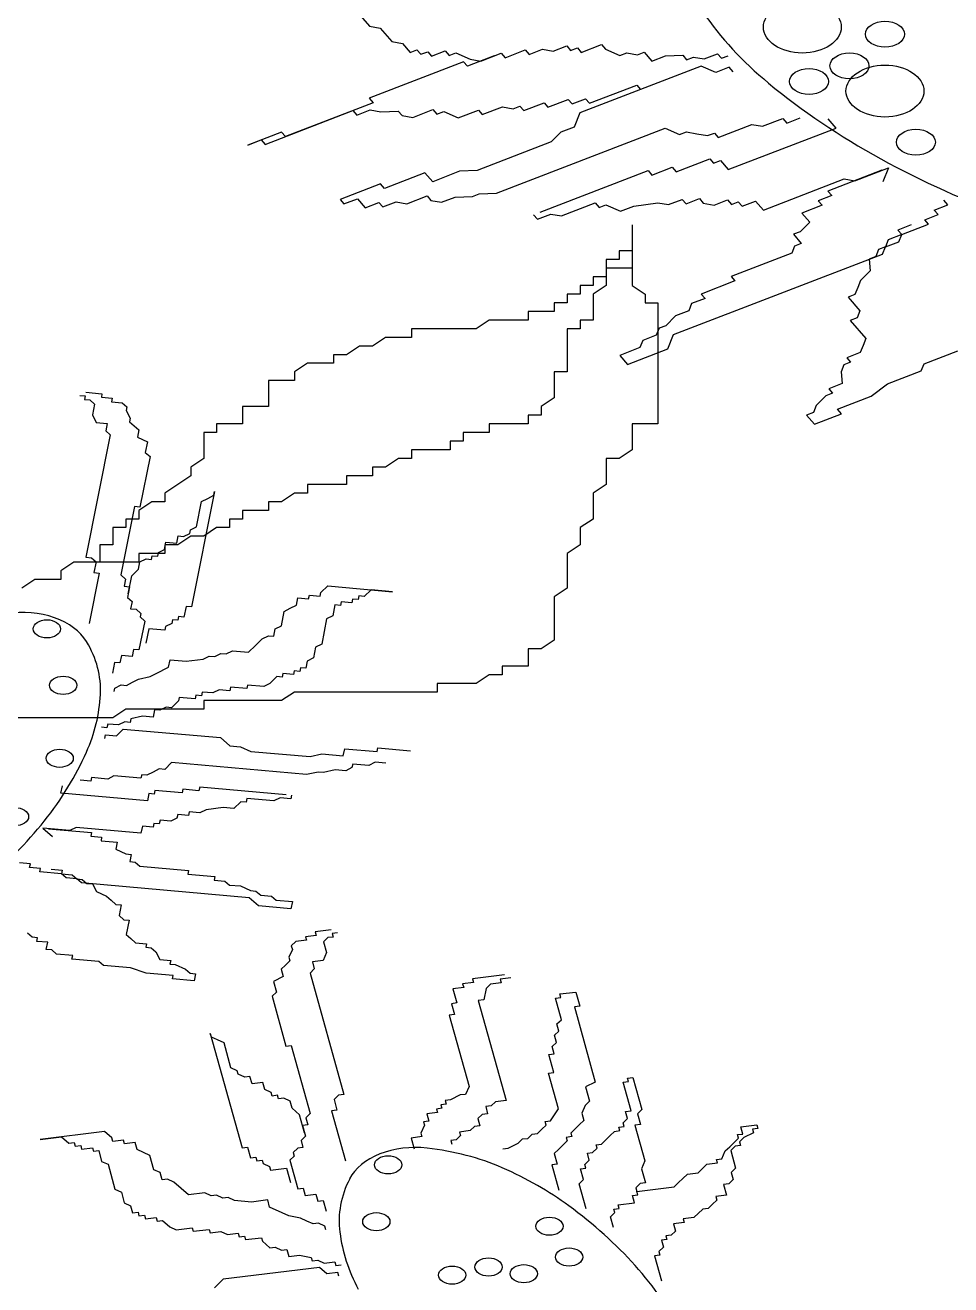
# Model space of a CAD drawing. Header units: millimetres. Extents: x 6388 to 59789, y -18725 to 8137.
# Drawn here: x 16882.9 to 16968.4, y 6130.3 to 6246.8 of the extents above; entities that cross this region are included whole.
import ezdxf

# ---------------------------------------------------------------- set-up
doc = ezdxf.new("R2010")
doc.units = ezdxf.units.MM

# ---------------------------------------------------------------- blocks, each defined once
blk = doc.blocks.new('A$C6FB662AA')
for p, q in [((1649.46, 1901.33), (1651.99, 1898.42)), ((1651.99, 1898.42), (1652.97, 1898.25)), ((1652.97, 1898.25), (1654.06, 1897)), ((1654.06, 1897), (1655.04, 1896.83)), ((1655.04, 1896.83), (1655.76, 1896)), ((1671.57, 1896), (1673.44, 1896.72)), ((1673.44, 1896.72), (1673.8, 1896.3)), ((1655.76, 1896), (1656.38, 1896.24)), ((1656.38, 1896.24), (1656.74, 1895.82)), ((1656.74, 1895.82), (1657.37, 1896.06)), ((1657.37, 1896.06), (1657.73, 1895.65)), ((1657.73, 1895.65), (1658.97, 1896.13)), ((1658.97, 1896.13), (1659.34, 1895.71)), ((1659.34, 1895.71), (1659.96, 1895.95)), ((1659.96, 1895.95), (1661.3, 1895.36)), ((1663.53, 1895.67), (1661.04, 1894.71)), ((1662.29, 1895.19), (1664.16, 1895.91)), ((1664.16, 1895.91), (1664.52, 1895.49)), ((1664.52, 1895.49), (1666.39, 1896.22)), ((1666.39, 1896.22), (1666.75, 1895.8)), ((1666.75, 1895.8), (1667.99, 1896.28)), ((1667.99, 1896.28), (1668.98, 1896.11)), ((1668.98, 1896.11), (1670.22, 1896.59)), ((1670.22, 1896.59), (1670.58, 1896.17)), ((1670.58, 1896.17), (1671.21, 1896.41)), ((1671.21, 1896.41), (1671.57, 1896)), ((1673.8, 1896.3), (1675.14, 1895.71)), ((1675.14, 1895.71), (1675.77, 1895.95)), ((1675.77, 1895.95), (1676.75, 1895.78)), ((1676.75, 1895.78), (1677.37, 1896.02)), ((1677.37, 1896.02), (1678.09, 1895.19)), ((1678.09, 1895.19), (1679.34, 1895.67)), ((1679.34, 1895.67), (1680.95, 1895.74)), ((1680.95, 1895.74), (1681.31, 1895.32)), ((1681.31, 1895.32), (1681.93, 1895.56)), ((1681.93, 1895.56), (1682.92, 1895.39)), ((1682.92, 1895.39), (1684.16, 1895.87)), ((1684.16, 1895.87), (1684.52, 1895.45)), ((1684.52, 1895.45), (1685.15, 1895.69)), ((1660.68, 1895.12), (1651.96, 1891.75)), ((1661.04, 1894.71), (1660.68, 1895.12)), ((1661.3, 1895.36), (1662.29, 1895.19)), ((1682.65, 1894.73), (1671.44, 1890.4)), ((1684, 1894.14), (1682.65, 1894.73)), ((1685.24, 1894.62), (1684, 1894.14)), ((1685.61, 1894.21), (1685.24, 1894.62)), ((1672.32, 1891.3), (1676.69, 1892.98)), ((1676.69, 1892.98), (1677.05, 1892.57)), ((1652.32, 1891.34), (1644.22, 1888.21)), ((1651.96, 1891.75), (1652.32, 1891.34)), ((1662.42, 1890.25), (1664.29, 1890.97)), ((1664.29, 1890.97), (1665.27, 1890.79)), ((1665.27, 1890.79), (1665.9, 1891.03)), ((1665.9, 1891.03), (1666.26, 1890.62)), ((1666.26, 1890.62), (1668.13, 1891.34)), ((1668.13, 1891.34), (1668.49, 1890.92)), ((1668.49, 1890.92), (1670.36, 1891.65)), ((1670.36, 1891.65), (1670.72, 1891.23)), ((1670.72, 1891.23), (1671.96, 1891.71)), ((1671.96, 1891.71), (1672.32, 1891.3)), ((1642.35, 1887.49), (1650.45, 1890.62)), ((1650.45, 1890.62), (1650.81, 1890.2)), ((1650.81, 1890.2), (1652.06, 1890.68)), ((1652.06, 1890.68), (1653.04, 1890.51)), ((1653.04, 1890.51), (1654.65, 1890.57)), ((1654.65, 1890.57), (1655.01, 1890.16)), ((1655.01, 1890.16), (1655.99, 1889.98)), ((1655.99, 1889.98), (1657.86, 1890.7)), ((1657.86, 1890.7), (1658.22, 1890.29)), ((1658.22, 1890.29), (1658.85, 1890.53)), ((1658.85, 1890.53), (1660.19, 1889.94)), ((1660.19, 1889.94), (1662.06, 1890.66)), ((1662.06, 1890.66), (1662.42, 1890.25)), ((1671.44, 1890.4), (1670.91, 1889.09)), ((1688.33, 1889.16), (1690.2, 1889.88)), ((1690.2, 1889.88), (1690.56, 1889.46)), ((1690.56, 1889.46), (1691.8, 1889.94)), ((1695.12, 1889), (1694.4, 1889.84)), ((1643.86, 1888.63), (1640.74, 1887.42)), ((1644.22, 1888.21), (1643.86, 1888.63)), ((1663.73, 1882.99), (1679.31, 1889)), ((1669.67, 1888.61), (1668.78, 1887.71)), ((1670.91, 1889.09), (1669.67, 1888.61)), ((1679.31, 1889), (1680.65, 1888.41)), ((1680.65, 1888.41), (1681.28, 1888.65)), ((1681.28, 1888.65), (1682.26, 1888.48)), ((1682.26, 1888.48), (1683.25, 1888.3)), ((1683.25, 1888.3), (1683.87, 1888.54)), ((1683.87, 1888.54), (1684.23, 1888.13)), ((1684.23, 1888.13), (1687.34, 1889.33)), ((1685.15, 1885.16), (1695.12, 1889)), ((1687.34, 1889.33), (1688.33, 1889.16)), ((1640.74, 1887.42), (1641.99, 1887.9)), ((1641.99, 1887.9), (1642.35, 1887.49)), ((1668.78, 1887.71), (1661.93, 1885.06)), ((1680.33, 1884.96), (1683.44, 1886.16)), ((1683.44, 1886.16), (1683.8, 1885.75)), ((1660.32, 1885), (1657.83, 1884.04)), ((1661.93, 1885.06), (1660.32, 1885)), ((1667.77, 1881.22), (1677.74, 1885.07)), ((1677.74, 1885.07), (1678.1, 1884.65)), ((1678.1, 1884.65), (1679.97, 1885.37)), ((1679.97, 1885.37), (1680.33, 1884.96)), ((1683.8, 1885.75), (1684.43, 1885.99)), ((1684.43, 1885.99), (1685.15, 1885.16)), ((1699.35, 1885.09), (1694.36, 1883.17)), ((1696.86, 1884.13), (1699.97, 1885.33)), ((1699.97, 1885.33), (1699.45, 1884.02)), ((1653.01, 1883.84), (1649.27, 1882.4)), ((1653.37, 1883.42), (1653.01, 1883.84)), ((1657.11, 1884.87), (1653.37, 1883.42)), ((1657.83, 1884.04), (1657.11, 1884.87)), ((1688.4, 1881.42), (1695.87, 1884.3)), ((1695.87, 1884.3), (1696.86, 1884.13)), ((1655.44, 1882), (1657.31, 1882.72)), ((1657.31, 1882.72), (1657.67, 1882.31)), ((1659.9, 1882.62), (1661.5, 1882.68)), ((1661.5, 1882.68), (1662.13, 1882.92)), ((1662.13, 1882.92), (1663.73, 1882.99)), ((1694.73, 1882.75), (1693.48, 1882.27)), ((1694.36, 1883.17), (1694.73, 1882.75)), ((1649.27, 1882.4), (1649.63, 1881.98)), ((1649.63, 1881.98), (1650.88, 1882.46)), ((1650.88, 1882.46), (1651.6, 1881.63)), ((1651.6, 1881.63), (1652.85, 1882.11)), ((1652.85, 1882.11), (1653.21, 1881.7)), ((1653.21, 1881.7), (1654.45, 1882.18)), ((1654.45, 1882.18), (1655.44, 1882)), ((1657.67, 1882.31), (1658.65, 1882.13)), ((1658.65, 1882.13), (1659.9, 1882.62)), ((1669.74, 1880.87), (1672.85, 1882.07)), ((1672.85, 1882.07), (1673.21, 1881.66)), ((1673.21, 1881.66), (1673.84, 1881.9)), ((1673.84, 1881.9), (1675.18, 1881.31)), ((1675.18, 1881.31), (1676.43, 1881.79)), ((1676.43, 1881.79), (1678.66, 1882.09)), ((1678.66, 1882.09), (1679.64, 1881.92)), ((1679.64, 1881.92), (1680.89, 1882.4)), ((1680.89, 1882.4), (1681.25, 1881.98)), ((1681.25, 1881.98), (1682.49, 1882.47)), ((1682.49, 1882.47), (1682.85, 1882.05)), ((1682.85, 1882.05), (1683.84, 1881.88)), ((1683.84, 1881.88), (1685.08, 1882.36)), ((1685.08, 1882.36), (1685.44, 1881.94)), ((1685.44, 1881.94), (1686.07, 1882.18)), ((1686.07, 1882.18), (1686.43, 1881.77)), ((1686.43, 1881.77), (1687.67, 1882.25)), ((1687.67, 1882.25), (1688.4, 1881.42)), ((1693.84, 1881.86), (1691.97, 1881.13)), ((1693.48, 1882.27), (1693.84, 1881.86)), ((1704.2, 1881.42), (1705.45, 1881.9)), ((1705.45, 1881.9), (1705.09, 1882.32)), ((1667.15, 1880.98), (1667.51, 1880.56)), ((1667.51, 1880.56), (1668.75, 1881.04)), ((1668.75, 1881.04), (1669.74, 1880.87)), ((1692.69, 1880.3), (1691.81, 1879.41)), ((1691.97, 1881.13), (1692.69, 1880.3)), ((1703.32, 1880.52), (1704.56, 1881)), ((1703.68, 1880.11), (1703.32, 1880.52)), ((1704.56, 1881), (1704.2, 1881.42)), ((1676.26, 1880.04), (1676.26, 1877.64)), ((1676.26, 1879.24), (1676.26, 1874.44)), ((1691.81, 1879.41), (1691.18, 1879.17)), ((1691.18, 1879.17), (1691.91, 1878.33)), ((1701.19, 1879.14), (1699.94, 1878.66)), ((1702.07, 1880.04), (1700.83, 1879.56)), ((1700.83, 1879.56), (1701.19, 1879.14)), ((1700.93, 1878.49), (1701.19, 1879.14)), ((1701.19, 1879.14), (1703.68, 1880.11)), ((1691.28, 1878.09), (1691.02, 1877.44)), ((1691.91, 1878.33), (1691.28, 1878.09)), ((1699.68, 1878.01), (1699.06, 1877.77)), ((1699.42, 1877.35), (1699.68, 1878.01)), ((1699.94, 1878.66), (1699.68, 1878.01)), ((1699.68, 1878.01), (1700.93, 1878.49)), ((1675.06, 1876.84), (1673.86, 1876.84)), ((1673.86, 1876.84), (1673.86, 1875.24)), ((1676.26, 1877.64), (1675.06, 1877.64)), ((1675.06, 1877.64), (1675.06, 1876.84)), ((1680.1, 1869.89), (1699.42, 1877.35)), ((1691.02, 1877.44), (1685.41, 1875.27)), ((1698.79, 1877.11), (1698.17, 1876.87)), ((1698.17, 1876.87), (1698.27, 1875.8)), ((1699.06, 1877.77), (1698.79, 1877.11)), ((1676.26, 1876.04), (1673.86, 1876.04)), ((1673.86, 1876.04), (1673.86, 1874.44)), ((1698.27, 1875.8), (1697.38, 1874.9)), ((1673.86, 1875.24), (1672.66, 1875.24)), ((1672.66, 1875.24), (1672.66, 1874.44)), ((1685.77, 1874.86), (1682.66, 1873.65)), ((1685.41, 1875.27), (1685.77, 1874.86)), ((1697.38, 1874.9), (1697.12, 1874.25)), ((1671.46, 1873.64), (1670.26, 1873.64)), ((1670.26, 1873.64), (1670.26, 1872.84)), ((1672.66, 1874.44), (1671.46, 1874.44)), ((1671.46, 1874.44), (1671.46, 1873.64)), ((1673.86, 1874.44), (1672.66, 1873.64)), ((1672.66, 1873.64), (1672.66, 1871.24)), ((1676.26, 1874.44), (1677.46, 1873.64)), ((1677.46, 1873.64), (1677.46, 1872.84)), ((1682.66, 1873.65), (1683.02, 1873.24)), ((1696.86, 1873.59), (1696.24, 1873.35)), ((1696.24, 1873.35), (1697.32, 1872.1)), ((1697.12, 1874.25), (1696.86, 1873.59)), ((1670.26, 1872.84), (1669.06, 1872.84)), ((1669.06, 1872.84), (1669.06, 1872.04)), ((1677.46, 1872.84), (1678.66, 1872.84)), ((1678.66, 1872.84), (1678.66, 1861.64)), ((1681.77, 1872.76), (1681.51, 1872.1)), ((1683.02, 1873.24), (1681.77, 1872.76)), ((1663.06, 1871.24), (1661.86, 1870.44)), ((1666.66, 1871.24), (1663.06, 1871.24)), ((1669.06, 1872.04), (1666.66, 1872.04)), ((1666.66, 1872.04), (1666.66, 1871.24)), ((1672.66, 1871.24), (1671.46, 1871.24)), ((1671.46, 1871.24), (1671.46, 1870.44)), ((1680.27, 1871.62), (1679.38, 1870.72)), ((1681.51, 1872.1), (1680.27, 1871.62)), ((1697.06, 1871.45), (1696.43, 1871.21)), ((1696.43, 1871.21), (1697.88, 1869.55)), ((1697.32, 1872.1), (1697.06, 1871.45)), ((1661.86, 1870.44), (1655.86, 1870.44)), ((1655.86, 1870.44), (1655.86, 1869.64)), ((1671.46, 1870.44), (1670.26, 1870.44)), ((1670.26, 1870.44), (1670.26, 1866.44)), ((1678.5, 1869.83), (1677.25, 1869.35)), ((1678.76, 1870.48), (1678.5, 1869.83)), ((1679.38, 1870.72), (1678.76, 1870.48)), ((1679.58, 1868.58), (1680.1, 1869.89)), ((1651.06, 1868.84), (1649.86, 1868.04)), ((1652.26, 1868.84), (1651.06, 1868.84)), ((1653.46, 1869.64), (1652.26, 1868.84)), ((1655.86, 1869.64), (1653.46, 1869.64)), ((1676.99, 1868.69), (1675.12, 1867.97)), ((1677.25, 1869.35), (1676.99, 1868.69)), ((1697.62, 1868.89), (1697.35, 1868.23)), ((1697.88, 1869.55), (1697.62, 1868.89)), ((1649.86, 1868.04), (1648.66, 1868.04)), ((1648.66, 1868.04), (1648.66, 1867.24)), ((1675.12, 1867.97), (1675.84, 1867.14)), ((1675.84, 1867.14), (1679.58, 1868.58)), ((1697.35, 1868.23), (1696.11, 1867.75)), ((1696.11, 1867.75), (1696.47, 1867.34)), ((1703.26, 1867.19), (1706.37, 1868.39)), ((1646.26, 1867.24), (1645.06, 1866.44)), ((1645.06, 1866.44), (1645.06, 1865.64)), ((1648.66, 1867.24), (1646.26, 1867.24)), ((1670.26, 1866.44), (1669.06, 1866.44)), ((1669.06, 1866.44), (1669.06, 1864.04)), ((1695.85, 1867.1), (1695.58, 1866.44)), ((1695.58, 1866.44), (1695.68, 1865.37)), ((1696.47, 1867.34), (1695.85, 1867.1)), ((1699.88, 1865.33), (1702.99, 1866.53)), ((1702.99, 1866.53), (1703.26, 1867.19)), ((1645.06, 1865.64), (1642.66, 1865.64)), ((1642.66, 1865.64), (1642.66, 1863.24)), ((1695.68, 1865.37), (1694.44, 1864.89)), ((1698.37, 1864.19), (1699.88, 1865.33)), ((1625.2, 1864.27), (1625.7, 1864.23)), ((1625.7, 1864.23), (1625.63, 1863.9)), ((1625.76, 1864.56), (1627.26, 1864.43)), ((1627.26, 1864.43), (1627.2, 1864.1)), ((1627.2, 1864.1), (1628.2, 1864.01)), ((1628.2, 1864.01), (1628.13, 1863.67)), ((1669.06, 1864.04), (1667.86, 1863.24)), ((1694.17, 1864.23), (1693.29, 1863.34)), ((1694.8, 1864.47), (1694.17, 1864.23)), ((1694.44, 1864.89), (1694.8, 1864.47)), ((1695.26, 1862.99), (1698.37, 1864.19)), ((1625.63, 1863.9), (1626.13, 1863.85)), ((1626.13, 1863.85), (1626.56, 1863.47)), ((1626.56, 1863.47), (1626.37, 1862.48)), ((1628.13, 1863.67), (1629.13, 1863.59)), ((1629.13, 1863.59), (1629.56, 1863.21)), ((1629.56, 1863.21), (1629.5, 1862.88)), ((1629.5, 1862.88), (1629.86, 1862.17)), ((1642.66, 1863.24), (1640.26, 1863.24)), ((1640.26, 1863.24), (1640.26, 1861.64)), ((1667.86, 1863.24), (1667.86, 1862.44)), ((1693.29, 1863.34), (1693.03, 1862.68)), ((1695.62, 1862.57), (1695.26, 1862.99)), ((1626.37, 1862.48), (1626.73, 1861.76)), ((1626.73, 1861.76), (1627.73, 1861.68)), ((1627.73, 1861.68), (1627.6, 1861.01)), ((1629.86, 1862.17), (1629.8, 1861.83)), ((1629.8, 1861.83), (1630.23, 1861.46)), ((1667.86, 1862.44), (1666.66, 1862.44)), ((1666.66, 1862.44), (1666.66, 1861.64)), ((1693.03, 1862.68), (1692.4, 1862.44)), ((1692.4, 1862.44), (1693.13, 1861.61)), ((1693.13, 1861.61), (1695.62, 1862.57)), ((1628.03, 1860.63), (1625.78, 1849.31)), ((1627.6, 1861.01), (1628.03, 1860.63)), ((1630.23, 1861.46), (1630.66, 1861.08)), ((1630.66, 1861.08), (1630.53, 1860.41)), ((1637.86, 1860.84), (1636.66, 1860.84)), ((1636.66, 1860.84), (1636.66, 1858.44)), ((1640.26, 1861.64), (1637.86, 1861.64)), ((1637.86, 1861.64), (1637.86, 1860.84)), ((1663.06, 1860.84), (1660.66, 1860.84)), ((1660.66, 1860.84), (1660.66, 1860.04)), ((1663.06, 1861.64), (1663.06, 1860.84)), ((1666.66, 1861.64), (1663.06, 1861.64)), ((1678.66, 1861.64), (1676.26, 1861.64)), ((1676.26, 1861.64), (1676.26, 1859.24)), ((1630.53, 1860.41), (1631.46, 1859.99)), ((1631.46, 1859.99), (1631.26, 1858.99)), ((1660.66, 1860.04), (1659.46, 1860.04)), ((1659.46, 1860.04), (1659.46, 1859.24)), ((1631.7, 1858.61), (1630.77, 1853.95)), ((1631.26, 1858.99), (1631.7, 1858.61)), ((1636.66, 1858.44), (1635.46, 1857.64)), ((1654.66, 1858.44), (1653.46, 1857.64)), ((1655.86, 1858.44), (1654.66, 1858.44)), ((1659.46, 1859.24), (1655.86, 1859.24)), ((1655.86, 1859.24), (1655.86, 1858.44)), ((1675.06, 1858.44), (1673.86, 1858.44)), ((1673.86, 1858.44), (1673.86, 1856.04)), ((1676.26, 1859.24), (1675.06, 1858.44)), ((1635.46, 1857.64), (1635.46, 1856.84)), ((1653.46, 1857.64), (1652.26, 1857.64)), ((1652.26, 1857.64), (1652.26, 1856.84)), ((1634.26, 1856.04), (1633.06, 1855.24)), ((1635.46, 1856.84), (1634.26, 1856.04)), ((1649.86, 1856.04), (1646.26, 1856.04)), ((1646.26, 1856.04), (1646.26, 1855.24)), ((1652.26, 1856.84), (1649.86, 1856.84)), ((1649.86, 1856.84), (1649.86, 1856.04)), ((1673.86, 1856.04), (1672.66, 1855.24)), ((1633.06, 1855.24), (1633.06, 1854.44)), ((1637.66, 1855.37), (1635.54, 1844.72)), ((1636.46, 1854.46), (1637.03, 1854.75)), ((1637.03, 1854.75), (1637.6, 1855.04)), ((1637.6, 1855.04), (1637.66, 1855.37)), ((1645.06, 1855.24), (1643.86, 1854.44)), ((1646.26, 1855.24), (1645.06, 1855.24)), ((1672.66, 1855.24), (1672.66, 1852.84)), ((1630.27, 1854), (1629.01, 1847.67)), ((1630.77, 1853.95), (1630.27, 1854)), ((1631.86, 1854.44), (1630.66, 1853.64)), ((1630.66, 1853.64), (1630.66, 1852.84)), ((1633.06, 1854.44), (1631.86, 1854.44)), ((1636, 1852.13), (1636.46, 1854.46)), ((1642.66, 1853.64), (1640.26, 1853.64)), ((1640.26, 1853.64), (1640.26, 1852.84)), ((1643.86, 1854.44), (1642.66, 1854.44)), ((1642.66, 1854.44), (1642.66, 1853.64)), ((1630.66, 1852.84), (1629.46, 1852.84)), ((1629.46, 1852.84), (1629.46, 1852.04)), ((1640.26, 1852.84), (1639.06, 1852.84)), ((1639.06, 1852.84), (1639.06, 1852.04)), ((1672.66, 1852.84), (1671.46, 1852.04)), ((1629.46, 1852.04), (1628.26, 1852.04)), ((1628.26, 1852.04), (1628.26, 1850.44)), ((1634.17, 1850.6), (1634.3, 1851.27)), ((1635.46, 1851.24), (1634.26, 1850.44)), ((1634.3, 1851.27), (1634.8, 1851.22)), ((1634.8, 1851.22), (1635.37, 1851.51)), ((1635.37, 1851.51), (1635.43, 1851.84)), ((1635.43, 1851.84), (1636, 1852.13)), ((1636.66, 1851.24), (1635.46, 1851.24)), ((1637.86, 1852.04), (1636.66, 1851.24)), ((1639.06, 1852.04), (1637.86, 1852.04)), ((1671.46, 1852.04), (1671.46, 1850.44)), ((1628.26, 1850.44), (1627.06, 1850.44)), ((1627.06, 1850.44), (1627.06, 1848.84)), ((1632.47, 1849.73), (1633.04, 1850.02)), ((1633.04, 1850.02), (1633.17, 1850.69)), ((1634.26, 1850.44), (1633.06, 1850.44)), ((1633.06, 1850.44), (1633.06, 1849.64)), ((1633.17, 1850.69), (1634.17, 1850.6)), ((1671.46, 1850.44), (1670.26, 1849.64)), ((1625.78, 1849.31), (1626.28, 1849.26)), ((1626.28, 1849.26), (1626.71, 1848.89)), ((1626.71, 1848.89), (1626.51, 1847.89)), ((1630.64, 1848.2), (1630.77, 1848.87)), ((1633.06, 1849.64), (1630.66, 1849.64)), ((1630.66, 1849.64), (1630.66, 1848.84)), ((1630.77, 1848.87), (1631.34, 1849.16)), ((1631.34, 1849.16), (1631.84, 1849.11)), ((1631.84, 1849.11), (1631.91, 1849.44)), ((1631.91, 1849.44), (1632.41, 1849.4)), ((1632.41, 1849.4), (1632.47, 1849.73)), ((1670.26, 1849.64), (1670.26, 1846.44)), ((1624.66, 1848.84), (1623.46, 1848.04)), ((1623.46, 1848.04), (1623.46, 1847.24)), ((1627.06, 1848.84), (1624.66, 1848.84)), ((1627.01, 1847.84), (1626.08, 1843.18)), ((1626.51, 1847.89), (1627.01, 1847.84)), ((1630.66, 1848.84), (1627.06, 1848.84)), ((1630.01, 1847.58), (1630.64, 1848.2)), ((1621.06, 1847.24), (1619.86, 1846.44)), ((1623.46, 1847.24), (1621.06, 1847.24)), ((1629.01, 1847.67), (1629.44, 1847.29)), ((1629.44, 1847.29), (1629.31, 1846.62)), ((1629.31, 1846.62), (1629.81, 1846.58)), ((1629.81, 1846.58), (1629.61, 1845.58)), ((1629.68, 1845.91), (1630.01, 1847.58)), ((1647.5, 1846.03), (1648.13, 1846.65)), ((1648.13, 1846.65), (1654.12, 1846.12)), ((1629.61, 1845.58), (1630.04, 1845.2)), ((1645.23, 1844.88), (1645.36, 1845.54)), ((1645.36, 1845.54), (1646.36, 1845.45)), ((1646.36, 1845.45), (1646.43, 1845.79)), ((1646.43, 1845.79), (1647.43, 1845.7)), ((1647.43, 1845.7), (1647.5, 1846.03)), ((1650.43, 1845.43), (1650.36, 1845.1)), ((1650.93, 1845.39), (1650.43, 1845.43)), ((1650.99, 1845.72), (1650.93, 1845.39)), ((1651.49, 1845.68), (1650.99, 1845.72)), ((1652.13, 1846.3), (1651.49, 1845.68)), ((1654.12, 1846.12), (1652.13, 1846.3)), ((1670.26, 1846.44), (1669.06, 1845.64)), ((1669.06, 1845.64), (1669.06, 1841.64)), ((1630.04, 1845.2), (1629.91, 1844.54)), ((1629.91, 1844.54), (1630.41, 1844.49)), ((1630.41, 1844.49), (1630.84, 1844.11)), ((1635.04, 1844.76), (1634.84, 1843.76)), ((1635.54, 1844.72), (1635.04, 1844.76)), ((1643.84, 1842.97), (1644.1, 1844.3)), ((1644.1, 1844.3), (1644.67, 1844.59)), ((1644.67, 1844.59), (1645.23, 1844.88)), ((1648.8, 1844.9), (1648.6, 1843.9)), ((1649.3, 1844.85), (1648.8, 1844.9)), ((1649.36, 1845.19), (1649.3, 1844.85)), ((1650.36, 1845.1), (1649.36, 1845.19)), ((1631.21, 1843.4), (1630.68, 1840.74)), ((1630.84, 1844.11), (1630.78, 1843.78)), ((1630.78, 1843.78), (1631.21, 1843.4)), ((1633.71, 1843.18), (1633.14, 1842.89)), ((1633.78, 1843.52), (1633.71, 1843.18)), ((1634.28, 1843.47), (1633.78, 1843.52)), ((1634.34, 1843.81), (1634.28, 1843.47)), ((1634.84, 1843.76), (1634.34, 1843.81)), ((1648.03, 1843.61), (1647.57, 1841.28)), ((1648.6, 1843.9), (1648.03, 1843.61)), ((1631.58, 1842.69), (1631.31, 1841.36)), ((1633.08, 1842.56), (1631.58, 1842.69)), ((1633.14, 1842.89), (1633.08, 1842.56)), ((1642.07, 1841.77), (1642.64, 1842.05)), ((1642.64, 1842.05), (1643.14, 1842.01)), ((1643.14, 1842.01), (1643.27, 1842.68)), ((1643.27, 1842.68), (1643.84, 1842.97)), ((1630.18, 1840.78), (1630.05, 1840.12)), ((1630.68, 1840.74), (1630.18, 1840.78)), ((1640.81, 1840.52), (1641.44, 1841.14)), ((1641.44, 1841.14), (1642.07, 1841.77)), ((1647, 1840.99), (1646.8, 1839.99)), ((1647.57, 1841.28), (1647, 1840.99)), ((1667.86, 1840.84), (1666.66, 1840.84)), ((1666.66, 1840.84), (1666.66, 1839.24)), ((1669.06, 1841.64), (1667.86, 1840.84)), ((1628.42, 1839.58), (1628.22, 1838.58)), ((1628.92, 1839.54), (1628.42, 1839.58)), ((1629.05, 1840.21), (1628.92, 1839.54)), ((1630.05, 1840.12), (1629.05, 1840.21)), ((1633.41, 1839.14), (1633.55, 1839.81)), ((1633.55, 1839.81), (1635.05, 1839.68)), ((1635.05, 1839.68), (1636.61, 1839.88)), ((1636.61, 1839.88), (1637.18, 1840.17)), ((1637.18, 1840.17), (1637.68, 1840.12)), ((1637.68, 1840.12), (1638.24, 1840.41)), ((1638.24, 1840.41), (1638.74, 1840.37)), ((1638.74, 1840.37), (1639.31, 1840.65)), ((1639.31, 1840.65), (1640.81, 1840.52)), ((1646.24, 1839.7), (1646.1, 1839.04)), ((1646.8, 1839.99), (1646.24, 1839.7)), ((1631.72, 1838.28), (1632.28, 1838.56)), ((1632.28, 1838.56), (1633.41, 1839.14)), ((1643.97, 1838.55), (1643.91, 1838.21)), ((1644.97, 1838.46), (1643.97, 1838.55)), ((1645.04, 1838.79), (1644.97, 1838.46)), ((1645.54, 1838.75), (1645.04, 1838.79)), ((1645.6, 1839.08), (1645.54, 1838.75)), ((1646.1, 1839.04), (1645.6, 1839.08)), ((1663.06, 1838.44), (1661.86, 1837.64)), ((1664.26, 1838.44), (1663.06, 1838.44)), ((1664.26, 1839.24), (1664.26, 1838.44)), ((1666.66, 1839.24), (1664.26, 1839.24)), ((1628.39, 1836.88), (1628.45, 1837.21)), ((1628.45, 1837.21), (1629.02, 1837.5)), ((1629.02, 1837.5), (1629.52, 1837.45)), ((1629.52, 1837.45), (1630.08, 1837.74)), ((1630.08, 1837.74), (1630.65, 1838.03)), ((1630.65, 1838.03), (1631.72, 1838.28)), ((1639.14, 1837.28), (1639.08, 1836.95)), ((1640.64, 1837.15), (1639.14, 1837.28)), ((1640.71, 1837.48), (1640.64, 1837.15)), ((1642.21, 1837.35), (1640.71, 1837.48)), ((1642.77, 1837.64), (1642.21, 1837.35)), ((1643.41, 1838.26), (1642.77, 1837.64)), ((1643.91, 1838.21), (1643.41, 1838.26)), ((1661.86, 1837.64), (1658.26, 1837.64)), ((1658.26, 1837.64), (1658.26, 1836.84)), ((1634.38, 1836.34), (1634.32, 1836.01)), ((1635.88, 1836.21), (1634.38, 1836.34)), ((1635.95, 1836.55), (1635.88, 1836.21)), ((1636.45, 1836.5), (1635.95, 1836.55)), ((1636.51, 1836.83), (1636.45, 1836.5)), ((1637.51, 1836.75), (1636.51, 1836.83)), ((1643.86, 1836.04), (1636.66, 1836.04)), ((1636.66, 1836.04), (1636.66, 1835.24)), ((1638.08, 1837.03), (1637.51, 1836.75)), ((1639.08, 1836.95), (1638.08, 1837.03)), ((1645.06, 1836.84), (1643.86, 1836.04)), ((1658.26, 1836.84), (1645.06, 1836.84)), ((1629.46, 1835.24), (1628.26, 1834.44)), ((1636.66, 1835.24), (1629.46, 1835.24)), ((1632.12, 1835.19), (1631.99, 1834.52)), ((1632.62, 1835.15), (1632.12, 1835.19)), ((1633.18, 1835.43), (1632.62, 1835.15)), ((1633.68, 1835.39), (1633.18, 1835.43)), ((1634.32, 1836.01), (1633.68, 1835.39)), ((1628.26, 1834.44), (1609.06, 1834.44)), ((1627.79, 1833.88), (1627.72, 1833.54)), ((1628.79, 1833.79), (1627.79, 1833.88)), ((1629.36, 1834.08), (1628.79, 1833.79)), ((1629.85, 1834.03), (1629.36, 1834.08)), ((1629.92, 1834.37), (1629.85, 1834.03)), ((1630.99, 1834.61), (1629.92, 1834.37)), ((1631.99, 1834.52), (1630.99, 1834.61)), ((1627.72, 1833.54), (1627.22, 1833.59)), ((1627.52, 1832.55), (1627.59, 1832.88)), ((1627.59, 1832.88), (1628.59, 1832.79)), ((1628.59, 1832.79), (1629.22, 1833.41)), ((1629.22, 1833.41), (1638.22, 1832.62)), ((1638.22, 1832.62), (1639.08, 1831.86)), ((1639.08, 1831.86), (1640.08, 1831.77)), ((1640.08, 1831.77), (1641.01, 1831.35)), ((1649.57, 1830.93), (1649.71, 1831.6)), ((1649.71, 1831.6), (1652.7, 1831.33)), ((1652.7, 1831.33), (1652.77, 1831.67)), ((1652.77, 1831.67), (1655.77, 1831.4)), ((1633.69, 1830.31), (1633.06, 1829.68)), ((1646.18, 1829.2), (1633.69, 1830.31)), ((1641.01, 1831.35), (1646.51, 1830.87)), ((1646.51, 1830.87), (1647.58, 1831.11)), ((1647.58, 1831.11), (1649.57, 1830.93)), ((1652.51, 1830.34), (1651.94, 1830.05)), ((1653.51, 1830.25), (1652.51, 1830.34)), ((1628.36, 1829.08), (1627.79, 1828.79)), ((1630.86, 1828.86), (1628.36, 1829.08)), ((1630.93, 1829.19), (1630.86, 1828.86)), ((1631.42, 1829.15), (1630.93, 1829.19)), ((1631.99, 1829.44), (1631.42, 1829.15)), ((1632.56, 1829.73), (1631.99, 1829.44)), ((1633.06, 1829.68), (1632.56, 1829.73)), ((1647.24, 1829.44), (1646.18, 1829.2)), ((1647.74, 1829.4), (1647.24, 1829.44)), ((1648.81, 1829.65), (1647.74, 1829.4)), ((1649.81, 1829.56), (1648.81, 1829.65)), ((1650.37, 1829.85), (1649.81, 1829.56)), ((1650.44, 1830.18), (1650.37, 1829.85)), ((1651.94, 1830.05), (1650.44, 1830.18)), ((1623.47, 1827.48), (1623.6, 1828.15)), ((1626.23, 1828.59), (1625.23, 1828.68)), ((1626.3, 1828.93), (1626.23, 1828.59)), ((1627.79, 1828.79), (1626.3, 1828.93)), ((1636.29, 1828.04), (1636.22, 1827.71)), ((1644.28, 1827.33), (1636.29, 1828.04)), ((1631.46, 1826.77), (1623.47, 1827.48)), ((1631.59, 1827.44), (1631.46, 1826.77)), ((1632.09, 1827.4), (1631.59, 1827.44)), ((1632.16, 1827.73), (1632.09, 1827.4)), ((1634.66, 1827.51), (1632.16, 1827.73)), ((1634.72, 1827.84), (1634.66, 1827.51)), ((1636.22, 1827.71), (1634.72, 1827.84)), ((1640.65, 1826.98), (1640.59, 1826.64)), ((1643.15, 1826.76), (1640.65, 1826.98)), ((1643.72, 1827.05), (1643.15, 1826.76)), ((1644.72, 1826.96), (1643.72, 1827.05)), ((1644.78, 1827.29), (1644.72, 1826.96)), ((1635.32, 1825.75), (1635.26, 1825.42)), ((1636.32, 1825.67), (1635.32, 1825.75)), ((1636.89, 1825.95), (1636.32, 1825.67)), ((1638.45, 1826.16), (1636.89, 1825.95)), ((1639.45, 1826.07), (1638.45, 1826.16)), ((1640.09, 1826.69), (1639.45, 1826.07)), ((1640.59, 1826.64), (1640.09, 1826.69)), ((1631, 1824.44), (1630.86, 1823.78)), ((1632, 1824.35), (1631, 1824.44)), ((1632.06, 1824.69), (1632, 1824.35)), ((1632.56, 1824.64), (1632.06, 1824.69)), ((1632.63, 1824.98), (1632.56, 1824.64)), ((1633.63, 1824.89), (1632.63, 1824.98)), ((1634.19, 1825.18), (1633.63, 1824.89)), ((1634.26, 1825.51), (1634.19, 1825.18)), ((1635.26, 1825.42), (1634.26, 1825.51)), ((1624.3, 1824.02), (1621.8, 1824.24)), ((1621.8, 1824.24), (1622.67, 1823.48)), ((1622.3, 1824.19), (1626.3, 1823.84)), ((1624.87, 1824.31), (1624.3, 1824.02)), ((1630.86, 1823.78), (1624.87, 1824.31)), ((1626.3, 1823.84), (1626.23, 1823.51)), ((1626.23, 1823.51), (1627.23, 1823.42)), ((1627.23, 1823.42), (1627.17, 1823.09)), ((1627.17, 1823.09), (1628.67, 1822.95)), ((1628.67, 1822.95), (1628.53, 1822.29)), ((1628.53, 1822.29), (1629.47, 1821.87)), ((1620.64, 1820.95), (1619.64, 1821.04)), ((1620.57, 1820.62), (1620.64, 1820.95)), ((1629.47, 1821.87), (1629.97, 1821.82)), ((1629.97, 1821.82), (1629.83, 1821.16)), ((1629.83, 1821.16), (1630.33, 1821.11)), ((1630.33, 1821.11), (1630.77, 1820.73)), ((1621.57, 1820.53), (1620.57, 1820.62)), ((1621.51, 1820.2), (1621.57, 1820.53)), ((1623.51, 1820.02), (1621.51, 1820.2)), ((1622.57, 1820.44), (1623.57, 1820.35)), ((1623.57, 1820.35), (1623.51, 1820.02)), ((1623.51, 1820.02), (1624.51, 1819.93)), ((1623.94, 1819.64), (1623.51, 1820.02)), ((1624.51, 1819.93), (1624.94, 1819.56)), ((1630.77, 1820.73), (1635.26, 1820.34)), ((1635.26, 1820.34), (1635.2, 1820)), ((1635.2, 1820), (1637.69, 1819.78)), ((1637.69, 1819.78), (1637.63, 1819.45)), ((1624.94, 1819.56), (1623.94, 1819.64)), ((1625.37, 1819.18), (1624.94, 1819.56)), ((1624.94, 1819.56), (1625.44, 1819.51)), ((1640.86, 1817.81), (1625.37, 1819.18)), ((1625.44, 1819.51), (1625.87, 1819.13)), ((1625.87, 1819.13), (1626.37, 1819.09)), ((1626.37, 1819.09), (1626.74, 1818.38)), ((1637.63, 1819.45), (1638.63, 1819.36)), ((1638.63, 1819.36), (1639.06, 1818.98)), ((1639.06, 1818.98), (1640.06, 1818.9)), ((1640.06, 1818.9), (1640.99, 1818.47)), ((1626.74, 1818.38), (1627.67, 1817.96)), ((1627.67, 1817.96), (1628.1, 1817.58)), ((1628.1, 1817.58), (1628.54, 1817.2)), ((1641.73, 1817.05), (1640.86, 1817.81)), ((1640.99, 1818.47), (1641.49, 1818.43)), ((1641.49, 1818.43), (1641.93, 1818.05)), ((1641.93, 1818.05), (1642.93, 1817.96)), ((1642.93, 1817.96), (1643.36, 1817.59)), ((1643.36, 1817.59), (1644.86, 1817.45)), ((1644.86, 1817.45), (1644.72, 1816.79)), ((1628.54, 1817.2), (1629.04, 1817.16)), ((1629.04, 1817.16), (1628.84, 1816.16)), ((1644.72, 1816.79), (1641.73, 1817.05)), ((1628.84, 1816.16), (1629.27, 1815.78)), ((1629.27, 1815.78), (1629.77, 1815.74)), ((1629.77, 1815.74), (1629.51, 1814.41)), ((1620.81, 1814.16), (1620.38, 1814.54)), ((1621.31, 1814.11), (1620.81, 1814.16)), ((1621.25, 1813.78), (1621.31, 1814.11)), ((1629.51, 1814.41), (1629.94, 1814.03)), ((1629.94, 1814.03), (1630.37, 1813.65)), ((1647.06, 1814.33), (1646.07, 1814.21)), ((1646.07, 1814.21), (1646.16, 1813.88)), ((1648.45, 1814.84), (1646.97, 1814.66)), ((1646.97, 1814.66), (1647.06, 1814.33)), ((1648.14, 1814.12), (1647.74, 1813.73)), ((1648.64, 1814.18), (1648.14, 1814.12)), ((1649.04, 1814.57), (1648.55, 1814.51)), ((1648.55, 1814.51), (1648.64, 1814.18)), ((1622.25, 1813.69), (1621.25, 1813.78)), ((1622.11, 1813.03), (1622.25, 1813.69)), ((1622.61, 1812.98), (1622.11, 1813.03)), ((1623.05, 1812.6), (1622.61, 1812.98)), ((1630.37, 1813.65), (1631.37, 1813.56)), ((1631.37, 1813.56), (1631.31, 1813.23)), ((1631.31, 1813.23), (1631.81, 1813.19)), ((1631.81, 1813.19), (1632.24, 1812.81)), ((1632.24, 1812.81), (1632.61, 1812.1)), ((1644.86, 1813.03), (1644.54, 1812.31)), ((1645.17, 1813.75), (1644.76, 1813.36)), ((1644.76, 1813.36), (1644.86, 1813.03)), ((1646.16, 1813.88), (1645.17, 1813.75)), ((1648.01, 1812.74), (1647.7, 1812.02)), ((1647.74, 1813.73), (1648.01, 1812.74)), ((1624.55, 1812.47), (1623.05, 1812.6)), ((1624.48, 1812.14), (1624.55, 1812.47)), ((1626.98, 1811.92), (1624.48, 1812.14)), ((1627.41, 1811.54), (1626.98, 1811.92)), ((1632.61, 1812.1), (1633.61, 1812.01)), ((1633.61, 1812.01), (1633.54, 1811.68)), ((1633.54, 1811.68), (1634.04, 1811.63)), ((1634.04, 1811.63), (1634.97, 1811.21)), ((1644.23, 1811.59), (1643.83, 1811.2)), ((1644.64, 1811.98), (1644.23, 1811.59)), ((1644.54, 1812.31), (1644.64, 1811.98)), ((1647.7, 1812.02), (1646.71, 1811.89)), ((1646.71, 1811.89), (1646.89, 1811.23)), ((1629.91, 1811.32), (1627.41, 1811.54)), ((1631.34, 1810.85), (1629.91, 1811.32)), ((1633.84, 1810.63), (1631.34, 1810.85)), ((1633.77, 1810.3), (1633.84, 1810.63)), ((1634.97, 1811.21), (1635.4, 1810.83)), ((1635.4, 1810.83), (1635.9, 1810.79)), ((1635.9, 1810.79), (1635.77, 1810.12)), ((1644.01, 1810.54), (1643.11, 1810.08)), ((1643.83, 1811.2), (1644.01, 1810.54)), ((1646.89, 1811.23), (1646.49, 1810.84)), ((1646.49, 1810.84), (1649.61, 1799.61)), ((1664.48, 1810.67), (1661.5, 1810.3)), ((1665.06, 1810.4), (1664.07, 1810.28)), ((1635.77, 1810.12), (1633.77, 1810.3)), ((1643.11, 1810.08), (1643.39, 1809.09)), ((1660.7, 1809.52), (1659.7, 1809.4)), ((1659.7, 1809.4), (1660.07, 1808.08)), ((1661.59, 1809.97), (1660.6, 1809.85)), ((1660.6, 1809.85), (1660.7, 1809.52)), ((1661.5, 1810.3), (1661.59, 1809.97)), ((1662.77, 1809.43), (1662.55, 1808.38)), ((1663.17, 1809.82), (1662.77, 1809.43)), ((1664.16, 1809.95), (1663.17, 1809.82)), ((1664.07, 1810.28), (1664.16, 1809.95)), ((1643.39, 1809.09), (1642.98, 1808.7)), ((1642.98, 1808.7), (1644.27, 1804.08)), ((1660.07, 1808.08), (1659.58, 1808.01)), ((1662.55, 1808.38), (1662.05, 1808.32)), ((1662.05, 1808.32), (1664.62, 1799.07)), ((1669.17, 1808.52), (1669.67, 1808.58)), ((1669.73, 1806.53), (1669.17, 1808.52)), ((1669.58, 1808.91), (1671.07, 1809.09)), ((1669.67, 1808.58), (1669.58, 1808.91)), ((1671.07, 1809.09), (1671.43, 1807.77)), ((1659.85, 1807.02), (1659.35, 1806.96)), ((1659.35, 1806.96), (1661.19, 1800.35)), ((1659.58, 1808.01), (1659.85, 1807.02)), ((1671.43, 1807.77), (1670.94, 1807.71)), ((1670.94, 1807.71), (1672.86, 1800.77)), ((1669.32, 1806.14), (1669.73, 1806.53)), ((1669.5, 1805.48), (1669.32, 1806.14)), ((1637.27, 1805.26), (1640.21, 1794.69)), ((1637.37, 1804.93), (1637.27, 1805.26)), ((1637.95, 1804.66), (1637.37, 1804.93)), ((1638.54, 1804.39), (1637.95, 1804.66)), ((1669.1, 1805.09), (1669.5, 1805.48)), ((1669.28, 1804.43), (1669.1, 1805.09)), ((1639.18, 1802.08), (1638.54, 1804.39)), ((1644.27, 1804.08), (1644.76, 1804.14)), ((1644.76, 1804.14), (1646.51, 1797.86)), ((1668.88, 1804.04), (1669.28, 1804.43)), ((1669.06, 1803.38), (1668.88, 1804.04)), ((1668.57, 1803.31), (1669.06, 1803.38)), ((1669.03, 1801.66), (1668.57, 1803.31)), ((1639.77, 1801.81), (1639.18, 1802.08)), ((1639.86, 1801.48), (1639.77, 1801.81)), ((1640.45, 1801.21), (1639.86, 1801.48)), ((1640.94, 1801.27), (1640.45, 1801.21)), ((1641.13, 1800.61), (1640.94, 1801.27)), ((1668.53, 1801.6), (1669.03, 1801.66)), ((1669.45, 1798.3), (1668.53, 1801.6)), ((1675.84, 1801.14), (1676.33, 1801.2)), ((1675.93, 1800.81), (1675.84, 1801.14)), ((1676.33, 1801.2), (1677.16, 1798.22)), ((1642.12, 1800.73), (1641.13, 1800.61)), ((1642.3, 1800.07), (1642.12, 1800.73)), ((1642.89, 1799.8), (1642.3, 1800.07)), ((1661.19, 1800.35), (1660.88, 1799.63)), ((1672.86, 1800.77), (1671.96, 1800.32)), ((1671.96, 1800.32), (1672.33, 1798.99)), ((1675.43, 1800.74), (1675.93, 1800.81)), ((1676.17, 1798.1), (1675.43, 1800.74)), ((1642.98, 1799.47), (1642.89, 1799.8)), ((1643.48, 1799.54), (1642.98, 1799.47)), ((1643.57, 1799.21), (1643.48, 1799.54)), ((1644.06, 1799.27), (1643.57, 1799.21)), ((1644.65, 1799), (1644.06, 1799.27)), ((1644.83, 1798.34), (1644.65, 1799)), ((1649.11, 1799.55), (1648.71, 1799.16)), ((1648.71, 1799.16), (1648.98, 1798.16)), ((1649.61, 1799.61), (1649.11, 1799.55)), ((1659.48, 1799.12), (1658.99, 1799.06)), ((1658.99, 1799.06), (1659.08, 1798.73)), ((1660.38, 1799.57), (1659.48, 1799.12)), ((1660.88, 1799.63), (1660.38, 1799.57)), ((1663.63, 1798.95), (1663.23, 1798.56)), ((1664.62, 1799.07), (1663.63, 1798.95)), ((1672.33, 1798.99), (1671.93, 1798.6)), ((1645.51, 1797.74), (1644.83, 1798.34)), ((1645.97, 1796.08), (1645.51, 1797.74)), ((1646.51, 1797.86), (1646.1, 1797.47)), ((1648.98, 1798.16), (1648.49, 1798.1)), ((1648.49, 1798.1), (1649.77, 1793.48)), ((1658.27, 1797.94), (1657.28, 1797.82)), ((1657.28, 1797.82), (1657.46, 1797.16)), ((1658.67, 1798.34), (1658.18, 1798.27)), ((1658.18, 1798.27), (1658.27, 1797.94)), ((1659.08, 1798.73), (1658.58, 1798.67)), ((1658.58, 1798.67), (1658.67, 1798.34)), ((1662.42, 1797.77), (1662.01, 1797.38)), ((1662.91, 1797.83), (1662.42, 1797.77)), ((1663.23, 1798.56), (1662.73, 1798.49)), ((1662.73, 1798.49), (1662.91, 1797.83)), ((1668.73, 1797.18), (1669.45, 1798.3)), ((1671.93, 1798.6), (1671.61, 1797.88)), ((1671.61, 1797.88), (1671.8, 1797.22)), ((1675.67, 1798.04), (1676.17, 1798.1)), ((1675.85, 1797.38), (1675.67, 1798.04)), ((1677.16, 1798.22), (1676.75, 1797.83)), ((1676.75, 1797.83), (1677.03, 1796.84)), ((1646.28, 1796.81), (1645.79, 1796.75)), ((1645.79, 1796.75), (1646.06, 1795.75)), ((1646.1, 1797.47), (1646.28, 1796.81)), ((1657.06, 1796.77), (1656.75, 1796.05)), ((1657.46, 1797.16), (1656.97, 1797.1)), ((1656.97, 1797.1), (1657.06, 1796.77)), ((1661.7, 1796.66), (1661.3, 1796.27)), ((1662.2, 1796.72), (1661.7, 1796.66)), ((1662.01, 1797.38), (1662.2, 1796.72)), ((1667.92, 1796.4), (1668.33, 1796.79)), ((1668.24, 1797.12), (1668.73, 1797.18)), ((1668.33, 1796.79), (1668.24, 1797.12)), ((1670.99, 1796.44), (1670.59, 1796.05)), ((1671.39, 1796.83), (1670.99, 1796.44)), ((1671.8, 1797.22), (1671.39, 1796.83)), ((1675.05, 1796.6), (1675.54, 1796.66)), ((1675.14, 1796.27), (1675.05, 1796.6)), ((1675.45, 1796.99), (1675.85, 1797.38)), ((1675.54, 1796.66), (1675.45, 1796.99)), ((1677.03, 1796.84), (1676.53, 1796.78)), ((1676.53, 1796.78), (1677.45, 1793.48)), ((1686.32, 1796.62), (1687.8, 1796.8)), ((1686.5, 1795.96), (1686.32, 1796.62)), ((1687.89, 1796.47), (1687.4, 1796.41)), ((1687.8, 1796.8), (1687.89, 1796.47)), ((1627.49, 1796.2), (1621.54, 1795.46)), ((1621.54, 1795.46), (1623.52, 1795.71)), ((1623.52, 1795.71), (1624.2, 1795.11)), ((1628.17, 1795.6), (1627.49, 1796.2)), ((1628.26, 1795.27), (1628.17, 1795.6)), ((1629.25, 1795.39), (1628.26, 1795.27)), ((1629.34, 1795.06), (1629.25, 1795.39)), ((1646.06, 1795.75), (1645.66, 1795.36)), ((1645.66, 1795.36), (1645.84, 1794.7)), ((1656.84, 1795.72), (1655.85, 1795.59)), ((1655.85, 1795.59), (1656.12, 1794.6)), ((1656.75, 1796.05), (1656.84, 1795.72)), ((1660, 1795.42), (1659.5, 1795.36)), ((1659.5, 1795.36), (1659.59, 1795.03)), ((1660.4, 1795.81), (1660, 1795.42)), ((1661.3, 1796.27), (1660.31, 1796.14)), ((1660.31, 1796.14), (1660.4, 1795.81)), ((1665.72, 1795.1), (1666.13, 1795.5)), ((1666.13, 1795.5), (1666.62, 1795.56)), ((1666.62, 1795.56), (1667.03, 1795.95)), ((1667.03, 1795.95), (1667.52, 1796.01)), ((1667.52, 1796.01), (1667.92, 1796.4)), ((1670.27, 1795.32), (1669.47, 1794.54)), ((1670.68, 1795.72), (1670.18, 1795.65)), ((1670.18, 1795.65), (1670.27, 1795.32)), ((1670.59, 1796.05), (1670.68, 1795.72)), ((1673.43, 1795.03), (1674.24, 1795.81)), ((1674.24, 1795.81), (1674.64, 1796.2)), ((1674.64, 1796.2), (1675.14, 1796.27)), ((1685.69, 1795.18), (1686.1, 1795.57)), ((1686, 1795.9), (1686.5, 1795.96)), ((1686.1, 1795.57), (1686, 1795.9)), ((1686.59, 1795.63), (1686.19, 1795.24)), ((1687.49, 1796.08), (1686.59, 1795.63)), ((1687.4, 1796.41), (1687.49, 1796.08)), ((1624.2, 1795.11), (1624.7, 1795.17)), ((1624.7, 1795.17), (1624.79, 1794.84)), ((1624.79, 1794.84), (1625.29, 1794.9)), ((1625.29, 1794.9), (1625.38, 1794.57)), ((1625.38, 1794.57), (1626.37, 1794.69)), ((1626.37, 1794.69), (1626.46, 1794.36)), ((1626.46, 1794.36), (1626.96, 1794.42)), ((1626.96, 1794.42), (1627.23, 1793.43)), ((1630.33, 1795.18), (1629.34, 1795.06)), ((1630.52, 1794.52), (1630.33, 1795.18)), ((1631.1, 1794.25), (1630.52, 1794.52)), ((1631.69, 1793.98), (1631.1, 1794.25)), ((1640.21, 1794.69), (1640.7, 1794.75)), ((1640.7, 1794.75), (1640.98, 1793.76)), ((1645.35, 1794.64), (1644.94, 1794.25)), ((1644.94, 1794.25), (1645.04, 1793.92)), ((1645.84, 1794.7), (1645.35, 1794.64)), ((1664.33, 1794.59), (1664.82, 1794.65)), ((1664.82, 1794.65), (1665.72, 1795.1)), ((1669.47, 1794.54), (1669.06, 1794.15)), ((1669.06, 1794.15), (1669.34, 1793.16)), ((1672.13, 1794.19), (1672.62, 1794.25)), ((1672.31, 1793.53), (1672.13, 1794.19)), ((1672.62, 1794.25), (1673.03, 1794.64)), ((1672.94, 1794.97), (1673.43, 1795.03)), ((1673.03, 1794.64), (1672.94, 1794.97)), ((1684.57, 1793.67), (1684.88, 1794.39)), ((1684.88, 1794.39), (1685.29, 1794.78)), ((1685.29, 1794.78), (1685.69, 1795.18)), ((1685.78, 1794.85), (1685.38, 1794.45)), ((1685.38, 1794.45), (1685.84, 1792.8)), ((1686.28, 1794.91), (1685.78, 1794.85)), ((1686.19, 1795.24), (1686.28, 1794.91)), ((1627.23, 1793.43), (1627.82, 1793.16)), ((1627.82, 1793.16), (1628.46, 1790.85)), ((1632.06, 1792.66), (1631.69, 1793.98)), ((1640.98, 1793.76), (1641.48, 1793.82)), ((1641.48, 1793.82), (1641.57, 1793.49)), ((1641.57, 1793.49), (1642.06, 1793.55)), ((1642.06, 1793.55), (1642.15, 1793.22)), ((1642.15, 1793.22), (1642.74, 1792.95)), ((1642.74, 1792.95), (1642.83, 1792.62)), ((1645.04, 1793.92), (1644.63, 1793.53)), ((1644.63, 1793.53), (1645.37, 1790.88)), ((1669.34, 1793.16), (1668.84, 1793.1)), ((1668.84, 1793.1), (1669.48, 1790.78)), ((1671.91, 1793.13), (1672.31, 1793.53)), ((1672, 1792.8), (1671.91, 1793.13)), ((1677.45, 1793.48), (1677.14, 1792.75)), ((1682.77, 1792.77), (1683.18, 1793.16)), ((1683.18, 1793.16), (1684.17, 1793.28)), ((1684.08, 1793.61), (1684.57, 1793.67)), ((1684.17, 1793.28), (1684.08, 1793.61)), ((1632.65, 1792.39), (1632.06, 1792.66)), ((1632.83, 1791.73), (1632.65, 1792.39)), ((1633.33, 1791.79), (1632.83, 1791.73)), ((1633.91, 1791.52), (1633.33, 1791.79)), ((1642.83, 1792.62), (1644.32, 1792.81)), ((1644.32, 1792.81), (1644.69, 1791.48)), ((1671.5, 1792.74), (1672, 1792.8)), ((1671.78, 1791.75), (1671.5, 1792.74)), ((1677.14, 1792.75), (1677.5, 1791.43)), ((1680.57, 1791.47), (1680.97, 1791.86)), ((1680.97, 1791.86), (1681.38, 1792.25)), ((1681.38, 1792.25), (1682.37, 1792.37)), ((1682.37, 1792.37), (1682.77, 1792.77)), ((1685.84, 1792.8), (1685.43, 1792.41)), ((1685.43, 1792.41), (1685.62, 1791.75)), ((1628.46, 1790.85), (1629.05, 1790.58)), ((1634.59, 1790.92), (1633.91, 1791.52)), ((1635.27, 1790.32), (1634.59, 1790.92)), ((1645.37, 1790.88), (1645.86, 1790.95)), ((1645.86, 1790.95), (1646.04, 1790.28)), ((1671.37, 1791.36), (1671.78, 1791.75)), ((1672.02, 1789.05), (1671.37, 1791.36)), ((1677.01, 1791.37), (1676.61, 1790.98)), ((1676.61, 1790.98), (1676.7, 1790.65)), ((1676.7, 1790.65), (1680.17, 1791.08)), ((1676.79, 1790.32), (1676.7, 1790.65)), ((1677.5, 1791.43), (1677.01, 1791.37)), ((1680.17, 1791.08), (1680.57, 1791.47)), ((1685.21, 1791.36), (1684.72, 1791.3)), ((1684.72, 1791.3), (1684.99, 1790.31)), ((1685.62, 1791.75), (1685.21, 1791.36)), ((1629.05, 1790.58), (1629.32, 1789.59)), ((1629.32, 1789.59), (1629.91, 1789.32)), ((1636.76, 1790.51), (1635.27, 1790.32)), ((1637.34, 1790.24), (1636.76, 1790.51)), ((1637.84, 1790.3), (1637.34, 1790.24)), ((1638.43, 1790.03), (1637.84, 1790.3)), ((1638.92, 1790.09), (1638.43, 1790.03)), ((1639.51, 1789.82), (1638.92, 1790.09)), ((1641.09, 1789.67), (1639.51, 1789.82)), ((1642.58, 1789.86), (1641.09, 1789.67)), ((1642.76, 1789.2), (1642.58, 1789.86)), ((1646.04, 1790.28), (1647.04, 1790.41)), ((1647.04, 1790.41), (1647.22, 1789.75)), ((1647.22, 1789.75), (1647.72, 1789.81)), ((1647.72, 1789.81), (1647.99, 1788.82)), ((1674.99, 1789.41), (1676.48, 1789.6)), ((1676.29, 1790.26), (1676.79, 1790.32)), ((1676.48, 1789.6), (1676.29, 1790.26)), ((1683.69, 1789.46), (1683.29, 1789.07)), ((1684.09, 1789.85), (1683.69, 1789.46)), ((1684.99, 1790.31), (1684, 1790.18)), ((1684, 1790.18), (1684.09, 1789.85)), ((1629.91, 1789.32), (1630.09, 1788.66)), ((1630.09, 1788.66), (1630.59, 1788.72)), ((1630.59, 1788.72), (1630.68, 1788.39)), ((1630.68, 1788.39), (1631.18, 1788.45)), ((1631.18, 1788.45), (1631.27, 1788.12)), ((1643.93, 1788.66), (1642.76, 1789.2)), ((1644.52, 1788.39), (1643.93, 1788.66)), ((1645.6, 1788.18), (1644.52, 1788.39)), ((1674.27, 1788.3), (1674.68, 1788.69)), ((1674.55, 1787.31), (1674.27, 1788.3)), ((1674.59, 1789.02), (1675.08, 1789.08)), ((1674.68, 1788.69), (1674.59, 1789.02)), ((1675.08, 1789.08), (1674.99, 1789.41)), ((1682.79, 1789.01), (1681.98, 1788.23)), ((1683.29, 1789.07), (1682.79, 1789.01)), ((1631.27, 1788.12), (1632.26, 1788.24)), ((1632.26, 1788.24), (1632.35, 1787.91)), ((1632.35, 1787.91), (1632.85, 1787.97)), ((1632.85, 1787.97), (1633.53, 1787.37)), ((1633.53, 1787.37), (1634.11, 1787.1)), ((1634.11, 1787.1), (1635.6, 1787.29)), ((1635.6, 1787.29), (1635.69, 1786.96)), ((1635.69, 1786.96), (1637.18, 1787.14)), ((1637.18, 1787.14), (1637.27, 1786.81)), ((1646.19, 1787.91), (1645.6, 1788.18)), ((1646.78, 1787.64), (1646.19, 1787.91)), ((1647.27, 1787.7), (1646.78, 1787.64)), ((1647.86, 1787.43), (1647.27, 1787.7)), ((1647.95, 1787.1), (1647.86, 1787.43)), ((1681.08, 1787.77), (1680.09, 1787.65)), ((1680.09, 1787.65), (1680.28, 1786.99)), ((1681.98, 1788.23), (1680.99, 1788.1)), ((1680.99, 1788.1), (1681.08, 1787.77)), ((1637.27, 1786.81), (1638.26, 1786.93)), ((1638.26, 1786.93), (1638.85, 1786.66)), ((1638.85, 1786.66), (1639.84, 1786.79)), ((1639.84, 1786.79), (1639.93, 1786.46)), ((1639.93, 1786.46), (1640.43, 1786.52)), ((1640.43, 1786.52), (1640.52, 1786.19)), ((1640.52, 1786.19), (1642.01, 1786.37)), ((1642.01, 1786.37), (1642.1, 1786.04)), ((1642.1, 1786.04), (1642.78, 1785.44)), ((1679.47, 1786.21), (1678.97, 1786.15)), ((1678.97, 1786.15), (1679.16, 1785.49)), ((1679.87, 1786.6), (1679.38, 1786.54)), ((1679.38, 1786.54), (1679.47, 1786.21)), ((1680.28, 1786.99), (1679.87, 1786.6)), ((1642.78, 1785.44), (1643.27, 1785.5)), ((1643.27, 1785.5), (1643.86, 1785.23)), ((1643.86, 1785.23), (1644.36, 1785.29)), ((1644.36, 1785.29), (1644.54, 1784.63)), ((1679.16, 1785.49), (1678.75, 1785.09)), ((1678.75, 1785.09), (1678.84, 1784.76)), ((1647.38, 1783.62), (1638.46, 1782.52)), ((1644.54, 1784.63), (1645.53, 1784.75)), ((1645.53, 1784.75), (1646.61, 1784.55)), ((1646.61, 1784.55), (1646.7, 1784.22)), ((1646.7, 1784.22), (1647.2, 1784.28)), ((1647.2, 1784.28), (1647.79, 1784.01)), ((1648.06, 1783.02), (1647.38, 1783.62)), ((1647.79, 1784.01), (1648.78, 1784.13)), ((1648.78, 1784.13), (1648.87, 1783.8)), ((1648.87, 1783.8), (1649.37, 1783.86)), ((1678.84, 1784.76), (1678.35, 1784.7)), ((1678.35, 1784.7), (1678.99, 1782.39)), ((1638.46, 1782.52), (1637.66, 1781.73)), ((1649.05, 1783.14), (1648.06, 1783.02)), ((1649.15, 1782.81), (1649.05, 1783.14))]:
    blk.add_line(p, q)
for centre, major_axis in [((1692, 1898.34), (3.6, 0)), ((1699.64, 1897.68), (1.8, 0)), ((1696.36, 1894.75), (-1.8, 0)), ((1692.62, 1893.31), (-1.8, 0)), ((1699.64, 1892.42), (-3.6, 0)), ((1702.5, 1887.69), (-1.8, 0)), ((1622.17, 1842.68), (-1.26, 0)), ((1623.67, 1837.46), (-1.26, 0)), ((1623.35, 1830.71), (1.26, 0)), ((1619.22, 1825.31), (-1.26, 0)), ((1653.72, 1793.11), (-1.26, 0)), ((1652.62, 1787.85), (1.26, 0)), ((1668.62, 1787.43), (-1.26, 0)), ((1670.44, 1784.58), (1.26, 0)), ((1659.63, 1782.91), (-1.26, 0)), ((1663, 1783.66), (-1.26, 0)), ((1666.25, 1783.04), (1.26, 0))]:
    blk.add_ellipse(centre, major_axis=major_axis, ratio=0.666667)
for centre, major_axis, start_param, end_param in [((1724.35, 1912.27), (-45.6, 0), 0.425655, 0.679871), ((1746.57, 1924.24), (-74.18, 0), 0.679871, 0.878993), ((1746.57, 1924.24), (74.18, 0), 4.020586, 4.219708), ((1619.86, 1839.92), (6.43, 0), 1.084853, 1.78948), ((1619.86, 1839.92), (6.43, 0), 0.380227, 1.084853), ((1608.91, 1837), (18.22, 0), -0.032605, 0.380227), ((1595.21, 1837.3), (-31.92, 0), 2.854772, 3.108988), ((1576.02, 1841.07), (-51.92, 0), 2.65565, 2.854772), ((1576.02, 1841.07), (-51.92, 0), 2.456528, 2.65565), ((1656.24, 1790.43), (6.43, 0), 2.107792, 2.812419), ((1656.24, 1790.43), (-6.43, 0), 4.544758, 5.249385), ((1654.27, 1782.68), (18.22, 0), 0.990334, 1.403165), ((1667.4, 1787.89), (-18.22, 0), -0.329174, 0.083657), ((1646.76, 1775.04), (-31.92, 0), 3.87771, 4.131927), ((1631.93, 1766.09), (51.92, 0), 0.536996, 0.736118), ((1681.06, 1788.66), (-31.92, 0), 0.083657, 0.337874), ((1631.93, 1766.09), (51.92, 0), 0.337874, 0.536996)]:
    blk.add_ellipse(centre, major_axis=major_axis, ratio=0.666667, start_param=start_param, end_param=end_param)

msp = doc.modelspace()

# ---------------------------------------------------------------- block references
msp.add_blockref('A$C6FB662AA', (15262.7, 4348.29))

doc.saveas('drawing.dxf')
